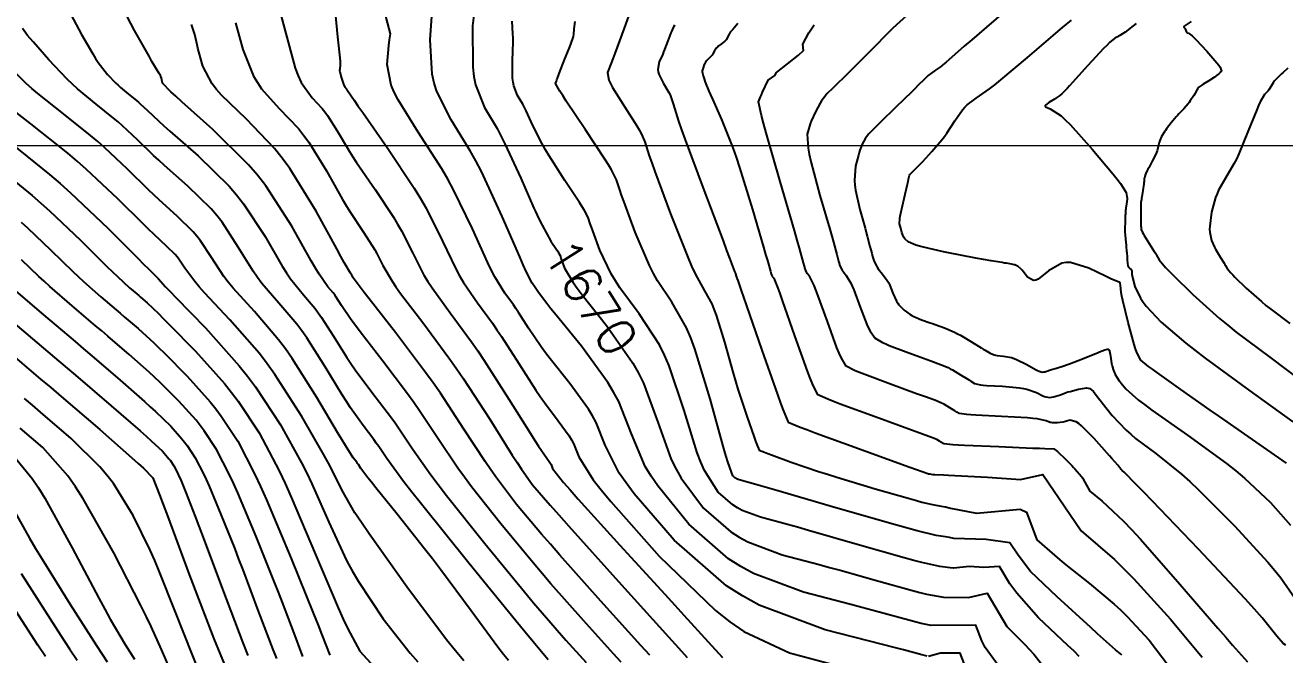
# Model space of a CAD drawing. Header units: metres. Extents: x 837117 to 838477, y 1189012 to 1191015.
# Drawn here: x 837686.6 to 837816.8, y 1190561.2 to 1190626.3 of the extents above; entities that cross this region are included whole.
import ezdxf

# ---------------------------------------------------------------- set-up
doc = ezdxf.new("R2010")
doc.units = ezdxf.units.M
doc.header["$LTSCALE"] = 0.3
doc.layers.add('COORD', color=7, linetype='Continuous', lineweight=20)
doc.layers.add('COTAS 10', color=1, linetype='Continuous')
doc.layers.add('COTAS INT', color=252, linetype='Continuous')
doc.styles.get("Standard").update_dxf_attribs({"font": 'simplex.shx'})

msp = doc.modelspace()

# ---------------------------------------------------------------- linework, layer by layer
at = {"layer": 'COORD'}
msp.add_line((837476.514, 1190613.872), (838476.514, 1190613.872), dxfattribs=at)
at = {"layer": 'COTAS 10'}
for points, elevation in [([(837733.242, 1190629.602), (837732.811, 1190626.265), (837732.848, 1190621.981), (837732.959, 1190621.015), (837733.115, 1190620.145), (837734.042, 1190617.796), (837735.356, 1190615.625), (837735.756, 1190614.866), (837736.17, 1190614.04), (837737.796, 1190610.485), (837739.173, 1190607.403), (837739.326, 1190607.057), (837739.681, 1190606.31), (837740.005, 1190605.651), (837740.926, 1190604), (837741.512, 1190603.114), (837741.625, 1190602.938), (837741.717, 1190602.791), (837741.87, 1190602.507), (837741.95, 1190602.251), (837741.996, 1190602.122), (837742.052, 1190601.967), (837742.34, 1190601.196), (837743.219, 1190599.718), (837743.649, 1190599.118), (837744.159, 1190598.434), (837746.671, 1190595.275), (837749.332, 1190591.491), (837749.392, 1190591.385), (837749.936, 1190590.413), (837750.481, 1190589.322), (837751.97, 1190585.275), (837753.371, 1190581.4), (837753.861, 1190580.418), (837754.395, 1190579.475), (837756.695, 1190576.396), (837759.517, 1190573.938), (837760.382, 1190573.386), (837761.282, 1190572.89), (837764.833, 1190571.563), (837768.67, 1190570.558), (837769.75, 1190570.265), (837770.838, 1190569.966), (837774.833, 1190568.831), (837778.322, 1190567.861), (837779.091, 1190567.665), (837779.775, 1190567.501), (837781.532, 1190567.172), (837784.111, 1190567.16), (837786.031, 1190567.587), (837788.078, 1190564.141), (837789.951, 1190562.292), (837790.42, 1190561.786), (837790.866, 1190561.283), (837792.296, 1190559.485)], 1670), ([(837708.31, 1190626.562), (837709.071, 1190623.814), (837710.176, 1190621.061), (837710.563, 1190620.382), (837710.986, 1190619.739), (837712.808, 1190617.714), (837714.809, 1190615.635), (837715.345, 1190614.957), (837715.873, 1190614.235), (837717.714, 1190611.257), (837719.378, 1190608.311), (837719.794, 1190607.609), (837720.191, 1190606.956), (837721.463, 1190605.006), (837722.481, 1190603.472), (837722.718, 1190603.08), (837722.935, 1190602.703), (837723.557, 1190601.463), (837724.488, 1190599.862), (837724.899, 1190599.258), (837725.378, 1190598.584), (837727.663, 1190595.569), (837730.381, 1190591.925), (837731.132, 1190590.854), (837731.883, 1190589.756), (837734.59, 1190585.569), (837736.914, 1190581.877), (837737.423, 1190581.091), (837737.874, 1190580.409), (837739.021, 1190578.797), (837740.852, 1190576.69), (837741.736, 1190575.695), (837742.783, 1190574.522), (837747.923, 1190568.797), (837753.069, 1190563.093), (837754.119, 1190561.933), (837755.006, 1190560.954)], 1660), ([(837760.254, 1190626.491), (837759.749, 1190625.874), (837759.474, 1190625.579), (837759.412, 1190625.497), (837759.358, 1190625.414), (837759.217, 1190625.109), (837759.059, 1190624.813), (837758.994, 1190624.735), (837758.92, 1190624.658), (837758.575, 1190624.398), (837758.218, 1190624.134), (837758.135, 1190624.055), (837758.06, 1190623.973), (837757.848, 1190623.657), (837757.685, 1190623.362), (837757.641, 1190623.293), (837757.596, 1190623.229), (837757.439, 1190623.046), (837757.285, 1190622.9), (837757.201, 1190622.818), (837757.051, 1190622.669), (837756.914, 1190622.496), (837756.88, 1190622.44), (837756.849, 1190622.38), (837756.749, 1190622.134), (837756.671, 1190621.903), (837756.654, 1190621.853), (837756.638, 1190621.81), (837756.594, 1190621.704), (837756.573, 1190621.61), (837756.572, 1190621.573), (837756.573, 1190621.533), (837756.593, 1190621.351), (837756.658, 1190621.079), (837756.688, 1190620.982), (837756.722, 1190620.875), (837756.889, 1190620.41), (837757.268, 1190619.5), (837757.437, 1190619.112), (837757.633, 1190618.666), (837758.572, 1190616.567), (837759.744, 1190613.632), (837760.088, 1190612.659), (837760.44, 1190611.617), (837761.779, 1190607.277), (837762.91, 1190603.382), (837763.13, 1190602.622), (837763.309, 1190601.999), (837763.621, 1190600.898), (837763.668, 1190600.713), (837763.68, 1190600.667), (837763.693, 1190600.625), (837763.736, 1190600.493), (837763.797, 1190600.37), (837763.82, 1190600.334), (837763.845, 1190600.296), (837763.962, 1190600.15), (837764.374, 1190599.145), (837764.587, 1190598.565), (837764.842, 1190597.855), (837766.119, 1190594.203), (837767.424, 1190590.537), (837767.697, 1190589.819), (837767.932, 1190589.229), (837768.459, 1190588.17), (837769.545, 1190587.679), (837770.133, 1190587.449), (837770.844, 1190587.176), (837774.448, 1190585.849), (837779.337, 1190584.081), (837780.401, 1190583.696), (837780.657, 1190583.588), (837780.731, 1190583.551), (837780.806, 1190583.512), (837781.085, 1190583.348), (837781.332, 1190583.192), (837781.387, 1190583.158), (837781.435, 1190583.128), (837781.56, 1190583.053), (837782.483, 1190582.977), (837783.034, 1190582.947), (837783.713, 1190582.912), (837787.236, 1190582.753), (837790.765, 1190582.602), (837791.447, 1190582.573), (837792.003, 1190582.549), (837792.947, 1190582.508), (837793.188, 1190582.35), (837793.301, 1190582.253), (837793.434, 1190582.132), (837794.078, 1190581.501), (837794.782, 1190580.781), (837794.953, 1190580.604), (837795.113, 1190580.436), (837795.604, 1190579.911), (837795.923, 1190579.491), (837795.976, 1190579.389), (837796.668, 1190578.156), (837797.943, 1190577.108), (837800.155, 1190575.036), (837800.98, 1190574.17), (837801.898, 1190573.178), (837805.978, 1190568.537), (837809.9, 1190563.975), (837810.717, 1190563.033), (837811.418, 1190562.229), (837812.98, 1190560.484)], 1680), ([(837801.464, 1190626.505), (837801.155, 1190626.243), (837800.309, 1190625.597), (837799.759, 1190625.253), (837799.636, 1190625.182), (837799.527, 1190625.121), (837799.239, 1190624.988), (837798.687, 1190624.511), (837798.411, 1190624.233), (837798.082, 1190623.893), (837796.45, 1190622.137), (837794.852, 1190620.391), (837794.545, 1190620.056), (837794.297, 1190619.786), (837793.889, 1190619.348), (837793.822, 1190619.294), (837793.788, 1190619.266), (837793.749, 1190619.232), (837793.553, 1190619.064), (837793.234, 1190618.828), (837793.117, 1190618.751), (837792.987, 1190618.67), (837792.415, 1190618.338), (837792.038, 1190618.017), (837792.031, 1190617.942), (837792.067, 1190617.874), (837792.55, 1190617.679), (837793.679, 1190616.945), (837794.123, 1190616.537), (837794.623, 1190616.039), (837796.902, 1190613.502), (837799.055, 1190610.918), (837799.475, 1190610.391), (837799.819, 1190609.946), (837800.425, 1190609.02), (837800.496, 1190608.6), (837800.502, 1190608.474), (837800.502, 1190608.343), (837800.452, 1190607.834), (837800.38, 1190607.394), (837800.367, 1190607.307), (837800.356, 1190607.234), (837800.339, 1190607.097), (837800.334, 1190606.903), (837800.33, 1190606.796), (837800.325, 1190606.665), (837800.298, 1190605.996), (837800.278, 1190605.281), (837800.278, 1190605.121), (837800.279, 1190604.976), (837800.301, 1190604.59), (837800.341, 1190604.246), (837800.354, 1190604.128), (837800.367, 1190603.999), (837800.419, 1190603.454), (837800.467, 1190602.925), (837800.477, 1190602.807), (837800.485, 1190602.702), (837800.506, 1190602.427), (837800.518, 1190602.201), (837800.522, 1190602.128), (837800.526, 1190602.049), (837800.54, 1190601.725), (837800.587, 1190601.423), (837800.612, 1190601.357), (837800.641, 1190601.3), (837800.79, 1190601.161), (837800.929, 1190601.065), (837800.954, 1190601.036), (837800.972, 1190601.005), (837800.985, 1190600.884), (837801.016, 1190600.565), (837801.046, 1190600.41), (837801.085, 1190600.225), (837801.303, 1190599.316), (837801.892, 1190598.081), (837802.165, 1190597.691), (837802.487, 1190597.28), (837804.044, 1190595.621), (837806.588, 1190593.442), (837807.531, 1190592.702), (837808.577, 1190591.904), (837813.216, 1190588.529), (837817.667, 1190585.305)], 1690), ([(837736.533, 1190560.62), (837736.025, 1190561.261), (837735.439, 1190562.021), (837732.674, 1190565.752), (837729.512, 1190570.026), (837728.676, 1190571.128), (837727.856, 1190572.195), (837725.038, 1190575.752), (837722.814, 1190578.502), (837722.369, 1190579.06), (837721.999, 1190579.529), (837721.278, 1190580.488), (837721.013, 1190580.89), (837720.929, 1190581.009), (837720.841, 1190581.131), (837720.488, 1190581.598), (837719.678, 1190582.85), (837719.302, 1190583.467), (837718.86, 1190584.201), (837716.719, 1190587.829), (837714.165, 1190591.865), (837713.463, 1190592.856), (837712.764, 1190593.793), (837710.257, 1190596.719), (837708.061, 1190599.136), (837707.558, 1190599.751), (837707.1, 1190600.343), (837705.823, 1190602.286), (837704.684, 1190604.031), (837704.313, 1190604.498), (837703.917, 1190604.958), (837702.286, 1190606.564), (837700.407, 1190608.258), (837699.856, 1190608.774), (837699.291, 1190609.31), (837697.138, 1190611.416), (837694.757, 1190613.656), (837694.049, 1190614.276), (837693.319, 1190614.897), (837690.506, 1190617.138), (837687.864, 1190619.24), (837687.241, 1190619.773), (837686.666, 1190620.285), (837684.985, 1190621.956)], 1650), ([(837715.28, 1190561.058), (837714.362, 1190563.458), (837713.15, 1190566.64), (837712.739, 1190567.688), (837712.297, 1190568.808), (837710.429, 1190573.458), (837708.538, 1190577.955), (837708.08, 1190578.978), (837707.651, 1190579.905), (837706.341, 1190582.453), (837705.061, 1190584.386), (837704.652, 1190584.925), (837704.218, 1190585.466), (837702.453, 1190587.436), (837700.495, 1190589.385), (837699.939, 1190589.913), (837699.378, 1190590.436), (837697.303, 1190592.286), (837695.115, 1190594.161), (837694.482, 1190594.7), (837693.838, 1190595.249), (837691.413, 1190597.303), (837689.087, 1190599.317), (837688.504, 1190599.839), (837687.948, 1190600.347), (837686.164, 1190602.054)], 1640), ([(837701.543, 1190559.699), (837700.652, 1190561.764), (837699.585, 1190564.137), (837699.093, 1190565.145), (837698.516, 1190566.306), (837695.72, 1190571.764), (837692.553, 1190577.357), (837691.741, 1190578.602), (837690.958, 1190579.716), (837688.366, 1190582.646), (837686.024, 1190584.654)], 1630)]:
    msp.add_lwpolyline(points, dxfattribs=dict(at, elevation=elevation))
at = {"layer": 'COTAS INT'}
for points, elevation in [([(837748.187, 1190560.454), (837747.403, 1190561.309), (837744.281, 1190564.752), (837740.93, 1190568.55), (837740.002, 1190569.628), (837739.075, 1190570.718), (837735.728, 1190574.752), (837732.702, 1190578.6), (837731.977, 1190579.572), (837731.3, 1190580.505), (837729.265, 1190583.537), (837727.342, 1190586.455), (837726.737, 1190587.316), (837726.1, 1190588.2), (837723.537, 1190591.583), (837721.199, 1190594.612), (837720.704, 1190595.273), (837720.275, 1190595.857), (837719.279, 1190597.325), (837718.718, 1190598.212), (837718.563, 1190598.43), (837718.41, 1190598.636), (837717.859, 1190599.279), (837716.953, 1190600.583), (837716.575, 1190601.205), (837716.143, 1190601.941), (837714.123, 1190605.543), (837711.426, 1190609.717), (837710.567, 1190610.814), (837709.659, 1190611.886), (837705.974, 1190615.543), (837702.74, 1190618.4), (837702.117, 1190618.966), (837701.611, 1190619.436), (837700.768, 1190620.323), (837700.704, 1190620.556), (837700.689, 1190620.613), (837700.676, 1190620.667), (837700.641, 1190620.837), (837700.588, 1190621), (837700.564, 1190621.05), (837700.536, 1190621.102), (837700.398, 1190621.308), (837699.91, 1190622.128), (837699.66, 1190622.567), (837699.362, 1190623.099), (837697.87, 1190625.784), (837696.366, 1190628.581)], 1656), ([(837787.881, 1190559.19), (837785.818, 1190561.989), (837785.497, 1190562.68), (837784.857, 1190564.28), (837780.257, 1190564.235), (837779.742, 1190564.342), (837779.203, 1190564.463), (837777.056, 1190565.033), (837774.119, 1190565.847), (837773.083, 1190566.123), (837771.951, 1190566.422), (837767.056, 1190567.683), (837761.872, 1190569.62), (837760.558, 1190570.345), (837759.296, 1190571.15), (837755.175, 1190574.739), (837751.968, 1190578.678), (837751.282, 1190579.704), (837750.683, 1190580.703), (837749.253, 1190584.078), (837747.936, 1190587.408), (837747.41, 1190588.378), (837746.814, 1190589.369), (837744.078, 1190593.122), (837741.453, 1190596.34), (837740.928, 1190596.994), (837740.49, 1190597.545), (837739.634, 1190598.678), (837739.36, 1190599.106), (837739.288, 1190599.212), (837739.218, 1190599.313), (837738.981, 1190599.634), (837738.369, 1190600.866), (837738.062, 1190601.541), (837737.695, 1190602.361), (837735.877, 1190606.529), (837733.728, 1190611.174), (837733.153, 1190612.294), (837732.587, 1190613.342), (837730.618, 1190616.529), (837729.118, 1190619.452), (837728.848, 1190620.333), (837728.642, 1190621.246), (837728.422, 1190624.804), (837728.66, 1190628.213)], 1668), ([(837749.431, 1190628.608), (837748.493, 1190626.024), (837747.524, 1190623.373), (837747.322, 1190622.832), (837747.149, 1190622.374), (837746.765, 1190621.417), (837746.915, 1190620.627), (837747.079, 1190620.275), (837747.297, 1190619.865), (837748.524, 1190617.901), (837749.805, 1190615.917), (837750.056, 1190615.495), (837750.262, 1190615.128), (837750.634, 1190614.259), (837751.092, 1190612.805), (837751.353, 1190612.069), (837751.672, 1190611.188), (837753.307, 1190606.804), (837755.069, 1190602.345), (837755.467, 1190601.418), (837755.828, 1190600.624), (837756.807, 1190598.868), (837757.566, 1190597.51), (837757.787, 1190596.968), (837758.013, 1190596.353), (837758.868, 1190593.529), (837759.763, 1190590.354), (837760.013, 1190589.517), (837760.265, 1190588.699), (837761.184, 1190585.895), (837761.945, 1190583.724), (837762.097, 1190583.304), (837762.224, 1190582.963), (837762.47, 1190582.386), (837763.024, 1190582.157), (837763.344, 1190582.036), (837763.737, 1190581.89), (837765.758, 1190581.152), (837768.612, 1190580.18), (837769.529, 1190579.886), (837770.501, 1190579.582), (837774.472, 1190578.392), (837778.013, 1190577.374), (837778.715, 1190577.177), (837779.296, 1190577.017), (837780.389, 1190576.745), (837781.273, 1190576.591), (837781.723, 1190576.505), (837782.262, 1190576.399), (837784.947, 1190575.863), (837789.45, 1190576.269), (837790.1, 1190575.958), (837791.177, 1190573.114), (837792.993, 1190571.513), (837793.568, 1190571.032), (837794.173, 1190570.533), (837796.619, 1190568.596), (837799.175, 1190566.452), (837799.851, 1190565.823), (837800.512, 1190565.18), (837802.784, 1190562.731), (837804.767, 1190560.168)], 1676), ([(837779.509, 1190628.96), (837776.276, 1190625.998), (837773.742, 1190623.441), (837773.176, 1190622.872), (837772.669, 1190622.363), (837771.324, 1190621.025), (837770.459, 1190620.177), (837770.254, 1190619.977), (837770.064, 1190619.791), (837769.503, 1190619.242), (837769.033, 1190618.679), (837768.901, 1190618.484), (837768.768, 1190618.271), (837768.279, 1190617.361), (837767.846, 1190616.387), (837767.748, 1190616.134), (837767.659, 1190615.888), (837767.418, 1190615.062), (837767.513, 1190613.614), (837767.636, 1190612.976), (837767.801, 1190612.236), (837768.747, 1190608.708), (837769.756, 1190605.218), (837769.961, 1190604.501), (837770.133, 1190603.893), (837770.485, 1190602.6), (837770.621, 1190602.064), (837770.658, 1190601.933), (837770.694, 1190601.809), (837770.819, 1190601.427), (837770.994, 1190601.072), (837771.061, 1190600.966), (837771.135, 1190600.857), (837771.472, 1190600.435), (837771.928, 1190599.661), (837772.078, 1190599.33), (837772.239, 1190598.949), (837772.906, 1190597.151), (837773.589, 1190595.367), (837773.76, 1190594.994), (837773.924, 1190594.673), (837774.447, 1190593.953), (837775.226, 1190593.506), (837775.55, 1190593.357), (837775.921, 1190593.197), (837777.652, 1190592.531), (837779.439, 1190591.884), (837779.845, 1190591.737), (837780.212, 1190591.604), (837781.22, 1190591.239), (837781.999, 1190590.91), (837782.222, 1190590.799), (837782.449, 1190590.68), (837783.299, 1190590.181), (837784.051, 1190589.706), (837784.217, 1190589.602), (837784.364, 1190589.511), (837784.744, 1190589.283), (837785.346, 1190589.146), (837785.633, 1190589.113), (837785.973, 1190589.082), (837787.636, 1190588.984), (837789.392, 1190588.831), (837789.791, 1190588.766), (837790.152, 1190588.69), (837791.139, 1190588.33), (837791.802, 1190587.992), (837791.959, 1190587.93), (837792.104, 1190587.881), (837792.531, 1190587.819), (837792.911, 1190587.881), (837793.026, 1190587.911), (837793.146, 1190587.946), (837793.616, 1190588.116), (837794.205, 1190588.331), (837794.4, 1190588.394), (837794.608, 1190588.458), (837795.476, 1190588.702), (837796.3, 1190588.819), (837796.482, 1190588.803), (837796.643, 1190588.766), (837797.054, 1190588.459), (837797.518, 1190587.807), (837797.713, 1190587.553), (837797.936, 1190587.267), (837798.98, 1190585.966), (837800.42, 1190584.443), (837800.892, 1190584.017), (837801.396, 1190583.588), (837803.483, 1190582.02), (837806.128, 1190579.913), (837806.984, 1190579.144), (837807.893, 1190578.295), (837811.622, 1190574.556), (837815.065, 1190570.809), (837815.794, 1190569.953), (837816.425, 1190569.177), (837817.895, 1190567.031)], 1684), ([(837788.479, 1190628.294), (837784.467, 1190624.818), (837783.676, 1190624.131), (837783.022, 1190623.563), (837781.813, 1190622.503), (837781.458, 1190622.205), (837781.342, 1190622.116), (837781.219, 1190622.024), (837780.711, 1190621.672), (837780.193, 1190621.303), (837780.063, 1190621.202), (837779.94, 1190621.1), (837779.543, 1190620.737), (837778.874, 1190620.072), (837778.579, 1190619.78), (837778.237, 1190619.443), (837776.603, 1190617.837), (837774.991, 1190616.255), (837774.662, 1190615.932), (837774.384, 1190615.66), (837773.805, 1190615.092), (837773.554, 1190614.791), (837773.483, 1190614.687), (837773.412, 1190614.574), (837773.151, 1190614.088), (837772.88, 1190613.394), (837772.802, 1190613.149), (837772.724, 1190612.881), (837772.43, 1190611.725), (837772.314, 1190610.245), (837772.347, 1190609.774), (837772.408, 1190609.275), (837772.863, 1190607.252), (837773.413, 1190605.331), (837773.534, 1190604.898), (837773.642, 1190604.507), (837773.916, 1190603.451), (837774.098, 1190602.739), (837774.146, 1190602.565), (837774.194, 1190602.402), (837774.361, 1190601.894), (837774.593, 1190601.423), (837774.681, 1190601.283), (837774.78, 1190601.138), (837775.227, 1190600.577), (837775.705, 1190599.919), (837775.824, 1190599.713), (837775.938, 1190599.496), (837776.299, 1190598.625), (837776.672, 1190597.781), (837776.792, 1190597.581), (837776.919, 1190597.395), (837777.442, 1190596.845), (837778.066, 1190596.419), (837778.259, 1190596.311), (837778.46, 1190596.208), (837779.254, 1190595.871), (837780.135, 1190595.553), (837780.39, 1190595.46), (837780.65, 1190595.366), (837781.629, 1190595.011), (837782.669, 1190594.571), (837782.968, 1190594.423), (837783.271, 1190594.264), (837784.406, 1190593.597), (837785.41, 1190592.963), (837785.632, 1190592.825), (837785.829, 1190592.703), (837786.336, 1190592.398), (837786.763, 1190592.232), (837786.91, 1190592.197), (837787.069, 1190592.168), (837787.744, 1190592.103), (837788.57, 1190591.951), (837788.823, 1190591.867), (837789.087, 1190591.764), (837790.131, 1190591.241), (837791.055, 1190590.726), (837791.245, 1190590.629), (837791.405, 1190590.551), (837791.743, 1190590.435), (837791.905, 1190590.461), (837791.954, 1190590.474), (837792.005, 1190590.488), (837792.205, 1190590.561), (837792.488, 1190590.661), (837792.592, 1190590.694), (837792.707, 1190590.728), (837793.214, 1190590.868), (837793.976, 1190591.11), (837794.253, 1190591.208), (837794.557, 1190591.32), (837795.893, 1190591.839), (837797.171, 1190592.35), (837797.439, 1190592.457), (837797.67, 1190592.549), (837798.196, 1190592.758), (837798.438, 1190592.819), (837798.489, 1190592.818), (837798.535, 1190592.808), (837798.643, 1190592.709), (837798.71, 1190592.484), (837798.729, 1190592.396), (837798.748, 1190592.296), (837798.818, 1190591.843), (837798.9, 1190591.35), (837798.926, 1190591.225), (837798.954, 1190591.107), (837799.069, 1190590.722), (837799.205, 1190590.386), (837799.246, 1190590.298), (837799.288, 1190590.212), (837799.453, 1190589.919), (837799.701, 1190589.564), (837799.795, 1190589.438), (837799.9, 1190589.301), (837800.375, 1190588.707), (837801.688, 1190587.566), (837802.323, 1190587.084), (837803.075, 1190586.529), (837806.77, 1190583.926), (837810.8, 1190580.99), (837811.764, 1190580.227), (837812.662, 1190579.484), (837815.354, 1190576.981), (837817.412, 1190574.612)], 1686), ([(837691.281, 1190627.431), (837692.362, 1190625.342), (837693.531, 1190623.342), (837693.829, 1190622.878), (837694.115, 1190622.451), (837695.055, 1190621.234), (837695.918, 1190620.33), (837696.157, 1190620.101), (837696.395, 1190619.882), (837697.251, 1190619.171), (837698.066, 1190618.522), (837698.277, 1190618.343), (837698.482, 1190618.163), (837699.171, 1190617.515), (837700.377, 1190616.398), (837700.907, 1190615.922), (837701.523, 1190615.375), (837704.457, 1190612.801), (837707.639, 1190609.669), (837708.41, 1190608.772), (837709.135, 1190607.86), (837711.356, 1190604.457), (837713.128, 1190601.409), (837713.569, 1190600.721), (837713.989, 1190600.101), (837715.325, 1190598.426), (837716.528, 1190597.022), (837716.863, 1190596.572), (837717.2, 1190596.097), (837718.426, 1190594.16), (837719.804, 1190591.972), (837720.237, 1190591.338), (837720.692, 1190590.691), (837722.52, 1190588.254), (837724.347, 1190585.844), (837724.801, 1190585.214), (837725.232, 1190584.6), (837726.603, 1190582.52), (837728.494, 1190579.818), (837729.254, 1190578.813), (837730.116, 1190577.695), (837734.082, 1190572.73), (837738.186, 1190567.733), (837739.135, 1190566.595), (837740.003, 1190565.564), (837742.459, 1190562.73), (837744.571, 1190560.417)], 1654), ([(837712.888, 1190627.758), (837714.458, 1190621.874), (837714.786, 1190621.09), (837715.109, 1190620.408), (837716.224, 1190618.8), (837717.275, 1190617.709), (837717.556, 1190617.353), (837717.834, 1190616.974), (837718.8, 1190615.411), (837719.974, 1190613.436), (837720.382, 1190612.798), (837720.826, 1190612.12), (837722.73, 1190609.34), (837724.629, 1190606.477), (837725.071, 1190605.747), (837725.477, 1190605.044), (837726.637, 1190602.73), (837727.79, 1190600.487), (837728.19, 1190599.829), (837728.626, 1190599.155), (837730.493, 1190596.585), (837732.703, 1190593.59), (837733.355, 1190592.647), (837734.024, 1190591.655), (837736.585, 1190587.661), (837738.81, 1190584.1), (837739.268, 1190583.381), (837739.656, 1190582.778), (837740.485, 1190581.561), (837740.811, 1190581.114), (837740.881, 1190580.996), (837740.944, 1190580.881), (837741.101, 1190580.485), (837742.228, 1190579.04), (837742.902, 1190578.263), (837743.734, 1190577.324), (837748.047, 1190572.569), (837752.694, 1190567.495), (837753.737, 1190566.353), (837754.674, 1190565.326), (837757.176, 1190562.569), (837758.653, 1190560.931)], 1662), ([(837718.6, 1190627.638), (837718.865, 1190625.121), (837719.087, 1190622.954), (837719.119, 1190622.549), (837719.139, 1190622.229), (837719.105, 1190621.774), (837719.054, 1190621.705), (837719.063, 1190621.628), (837719.081, 1190621.526), (837719.233, 1190620.948), (837719.428, 1190620.333), (837719.474, 1190620.209), (837719.516, 1190620.103), (837719.641, 1190619.886), (837719.741, 1190619.782), (837719.768, 1190619.748), (837719.794, 1190619.712), (837719.886, 1190619.564), (837720.571, 1190618.562), (837720.971, 1190617.987), (837721.462, 1190617.284), (837723.996, 1190613.674), (837726.778, 1190609.483), (837727.424, 1190608.414), (837728.018, 1190607.384), (837729.717, 1190603.996), (837731.092, 1190601.112), (837731.481, 1190600.399), (837731.873, 1190599.725), (837733.322, 1190597.602), (837734.875, 1190595.498), (837735.333, 1190594.835), (837735.803, 1190594.138), (837737.602, 1190591.333), (837739.37, 1190588.582), (837739.821, 1190587.919), (837740.255, 1190587.298), (837741.683, 1190585.414), (837742.812, 1190583.866), (837743.058, 1190583.457), (837743.275, 1190583.057), (837743.818, 1190581.683), (837745.309, 1190579.308), (837746.124, 1190578.277), (837747.112, 1190577.084), (837752.135, 1190571.425), (837757.948, 1190565.806), (837759.434, 1190564.638), (837760.868, 1190563.637), (837765.603, 1190561.425), (837769.749, 1190560.308)], 1664), ([(837779.825, 1190561.093), (837779.278, 1190561.234), (837777.4, 1190561.729), (837776.417, 1190561.982), (837775.232, 1190562.286), (837769.278, 1190563.804), (837762.462, 1190566.351), (837760.733, 1190567.304), (837759.074, 1190568.363), (837753.655, 1190573.082), (837749.54, 1190577.881), (837748.703, 1190578.991), (837747.996, 1190580.005), (837746.535, 1190582.88), (837745.606, 1190585.232), (837745.234, 1190585.917), (837744.813, 1190586.617), (837742.88, 1190589.268), (837740.854, 1190591.819), (837740.375, 1190592.456), (837739.93, 1190593.063), (837738.618, 1190595.006), (837737.581, 1190596.622), (837737.31, 1190597.024), (837737.046, 1190597.405), (837736.152, 1190598.618), (837735.121, 1190600.295), (837734.771, 1190600.97), (837734.393, 1190601.736), (837732.797, 1190605.263), (837730.856, 1190609.304), (837730.26, 1190610.394), (837729.641, 1190611.472), (837727.194, 1190615.263), (837725.113, 1190618.594), (837724.724, 1190619.383), (837724.416, 1190620.113), (837723.978, 1190622.269), (837724.162, 1190624.206), (837724.246, 1190624.8), (837724.344, 1190625.417), (837723.706, 1190627.776)], 1666), ([(837816.993, 1190581.02), (837814.163, 1190583.001), (837810.846, 1190585.297), (837809.961, 1190585.914), (837809.089, 1190586.523), (837806.061, 1190588.653), (837803.64, 1190590.382), (837803.151, 1190590.737), (837802.741, 1190591.04), (837801.916, 1190591.687), (837801.529, 1190592.466), (837801.396, 1190592.852), (837801.25, 1190593.311), (837800.631, 1190595.582), (837800.083, 1190597.844), (837799.983, 1190598.298), (837799.906, 1190598.677), (837799.815, 1190599.422), (837799.805, 1190599.639), (837799.78, 1190599.686), (837799.744, 1190599.726), (837799.532, 1190599.823), (837798.907, 1190600.069), (837798.611, 1190600.203), (837798.262, 1190600.366), (837796.557, 1190601.196), (837794.668, 1190601.773), (837794.203, 1190601.777), (837793.762, 1190601.713), (837792.38, 1190600.918), (837791.305, 1190600.064), (837791.059, 1190599.962), (837790.835, 1190599.919), (837790.211, 1190600.249), (837789.772, 1190600.854), (837789.665, 1190600.983), (837789.564, 1190601.095), (837789.251, 1190601.364), (837788.977, 1190601.501), (837788.9, 1190601.531), (837788.823, 1190601.557), (837788.543, 1190601.621), (837788.05, 1190601.697), (837787.839, 1190601.73), (837787.597, 1190601.768), (837786.451, 1190601.949), (837784.873, 1190602.224), (837784.357, 1190602.321), (837783.807, 1190602.428), (837781.538, 1190602.89), (837779.458, 1190603.364), (837779.027, 1190603.479), (837778.66, 1190603.585), (837777.858, 1190603.909), (837777.52, 1190604.229), (837777.445, 1190604.333), (837777.378, 1190604.444), (837777.206, 1190604.9), (837777.098, 1190605.343), (837777.072, 1190605.444), (837777.049, 1190605.537), (837776.978, 1190605.796), (837777.014, 1190606.315), (837777.057, 1190606.571), (837777.115, 1190606.877), (837777.443, 1190608.389), (837777.788, 1190609.875), (837777.857, 1190610.164), (837777.914, 1190610.401), (837778.024, 1190610.815), (837778.057, 1190610.876), (837778.066, 1190610.891), (837778.075, 1190610.904), (837778.106, 1190610.942), (837778.232, 1190611.065), (837778.282, 1190611.114), (837778.53, 1190611.357), (837778.988, 1190611.826), (837779.171, 1190612.017), (837779.378, 1190612.235), (837780.328, 1190613.244), (837781.366, 1190614.45), (837781.628, 1190614.792), (837781.88, 1190615.137), (837782.698, 1190616.414), (837783.488, 1190617.564), (837783.723, 1190617.83), (837783.964, 1190618.073), (837784.889, 1190618.76), (837786.295, 1190619.735), (837786.839, 1190620.159), (837787.45, 1190620.651), (837790.215, 1190622.986), (837792.858, 1190625.261), (837793.393, 1190625.715), (837793.841, 1190626.092), (837794.747, 1190626.82)], 1688), ([(837740.638, 1190560.708), (837739.076, 1190562.578), (837738.268, 1190563.562), (837737.298, 1190564.747), (837732.436, 1190570.708), (837727.529, 1190576.791), (837726.53, 1190578.053), (837725.687, 1190579.132), (837723.94, 1190581.504), (837723.123, 1190582.745), (837722.865, 1190583.112), (837722.594, 1190583.487), (837721.504, 1190584.926), (837720.185, 1190586.77), (837719.769, 1190587.402), (837719.332, 1190588.086), (837717.573, 1190590.994), (837715.683, 1190593.981), (837715.163, 1190594.714), (837714.646, 1190595.407), (837712.791, 1190597.573), (837711.025, 1190599.618), (837710.564, 1190600.236), (837710.114, 1190600.876), (837708.59, 1190603.371), (837706.91, 1190605.945), (837706.362, 1190606.635), (837705.778, 1190607.314), (837703.371, 1190609.682), (837700.965, 1190611.816), (837700.381, 1190612.348), (837699.834, 1190612.854), (837698.155, 1190614.466), (837696.62, 1190615.91), (837696.163, 1190616.31), (837695.692, 1190616.71), (837693.879, 1190618.155), (837691.971, 1190619.738), (837691.441, 1190620.225), (837690.91, 1190620.734), (837688.987, 1190622.747), (837687.396, 1190624.551), (837687.074, 1190624.928), (837686.804, 1190625.251), (837686.26, 1190625.974)], 1652), ([(837751.153, 1190561.194), (837750.236, 1190562.201), (837746.102, 1190566.775), (837741.856, 1190571.536), (837740.869, 1190572.662), (837739.964, 1190573.704), (837737.374, 1190576.775), (837735.288, 1190579.504), (837734.7, 1190580.332), (837734.107, 1190581.191), (837731.927, 1190584.553), (837729.495, 1190588.256), (837728.743, 1190589.329), (837727.957, 1190590.424), (837724.834, 1190594.553), (837722.13, 1190598.014), (837721.609, 1190598.687), (837721.186, 1190599.237), (837720.477, 1190600.196), (837720.394, 1190600.363), (837720.365, 1190600.413), (837720.333, 1190600.466), (837720.196, 1190600.672), (837719.556, 1190601.791), (837719.206, 1190602.419), (837718.782, 1190603.186), (837716.629, 1190607.104), (837713.912, 1190611.496), (837713.134, 1190612.562), (837712.343, 1190613.562), (837709.391, 1190616.629), (837706.863, 1190619.069), (837706.34, 1190619.674), (837705.893, 1190620.249), (837704.92, 1190622.068), (837704.507, 1190623.559), (837704.414, 1190623.925), (837704.331, 1190624.272), (837704.107, 1190625.36), (837703.769, 1190626.405)], 1658), ([(837795.556, 1190561.051), (837795.022, 1190561.584), (837794.395, 1190562.195), (837791.359, 1190565.053), (837789.124, 1190567.587), (837788.377, 1190568.547), (837787.311, 1190570.36), (837785.711, 1190570.253), (837784.217, 1190570.36), (837782.565, 1190570.163), (837782.214, 1190570.221), (837781.151, 1190570.363), (837779.293, 1190570.767), (837778.441, 1190570.988), (837777.441, 1190571.258), (837772.611, 1190572.629), (837767.557, 1190574.084), (837766.417, 1190574.407), (837765.389, 1190574.694), (837762.611, 1190575.442), (837760.693, 1190576.159), (837760.206, 1190576.427), (837759.739, 1190576.725), (837758.214, 1190578.053), (837756.823, 1190580.272), (837756.44, 1190581.132), (837756.058, 1190582.098), (837754.687, 1190586.473), (837753.147, 1190591.091), (837752.657, 1190592.21), (837752.141, 1190593.259), (837750.05, 1190596.473), (837748.048, 1190599.164), (837747.588, 1190599.885), (837747.169, 1190600.594), (837745.995, 1190603.065), (837745.259, 1190605.041), (837745.115, 1190605.438), (837744.998, 1190605.769), (837744.791, 1190606.424), (837744.399, 1190607.151), (837744.164, 1190607.527), (837743.874, 1190607.98), (837742.373, 1190610.25), (837740.735, 1190612.807), (837740.359, 1190613.442), (837740.017, 1190614.044), (837739.063, 1190615.953), (837738.371, 1190617.465), (837738.195, 1190617.817), (837738.025, 1190618.139), (837737.466, 1190619.063), (837737.072, 1190620.062), (837737.006, 1190620.432), (837736.958, 1190620.843), (837736.943, 1190622.664), (837737.002, 1190624.555), (837737.002, 1190625.01), (837736.995, 1190625.434), (837736.909, 1190626.717)], 1672), ([(837799.97, 1190561.183), (837799.832, 1190561.311), (837799.313, 1190561.747), (837798.059, 1190562.841), (837797.459, 1190563.383), (837796.748, 1190564.03), (837793.269, 1190567.232), (837790.51, 1190569.826), (837789.23, 1190571.533), (837788.377, 1190572.813), (837785.924, 1190573.133), (837782.601, 1190573.249), (837782.144, 1190573.334), (837781.744, 1190573.406), (837780.77, 1190573.554), (837778.811, 1190574.032), (837777.79, 1190574.312), (837776.56, 1190574.655), (837770.389, 1190576.428), (837764.276, 1190578.203), (837763.083, 1190578.548), (837762.108, 1190578.83), (837760.389, 1190579.321), (837760.103, 1190579.428), (837760.031, 1190579.468), (837759.961, 1190579.512), (837759.734, 1190579.71), (837759.25, 1190581.069), (837759.019, 1190581.845), (837758.745, 1190582.795), (837757.405, 1190587.671), (837755.812, 1190592.859), (837755.379, 1190594.006), (837754.95, 1190595.027), (837753.429, 1190597.671), (837751.938, 1190599.894), (837751.528, 1190600.651), (837751.119, 1190601.469), (837749.651, 1190604.934), (837748.465, 1190608.115), (837748.234, 1190608.753), (837748.045, 1190609.287), (837747.713, 1190610.341), (837747.184, 1190611.357), (837746.871, 1190611.867), (837746.485, 1190612.476), (837744.492, 1190615.499), (837742.517, 1190618.466), (837742.144, 1190619.04), (837741.846, 1190619.506), (837741.396, 1190620.292), (837741.495, 1190620.546), (837741.544, 1190620.675), (837741.601, 1190620.831), (837741.884, 1190621.607), (837742.243, 1190622.559), (837742.349, 1190622.826), (837742.457, 1190623.093), (837742.868, 1190624.07), (837743.202, 1190624.953), (837743.26, 1190625.162), (837743.305, 1190625.356), (837743.343, 1190625.926), (837743.431, 1190626.711)], 1674), ([(837753.701, 1190626.364), (837753.485, 1190625.897), (837753.414, 1190625.726), (837753.338, 1190625.537), (837753.024, 1190624.702), (837752.678, 1190623.791), (837752.581, 1190623.553), (837752.485, 1190623.322), (837752.134, 1190622.542), (837751.985, 1190621.749), (837752.015, 1190621.51), (837752.076, 1190621.264), (837752.556, 1190620.303), (837753.124, 1190619.359), (837753.241, 1190619.123), (837753.341, 1190618.898), (837753.556, 1190618.176), (837754.11, 1190616.402), (837754.424, 1190615.513), (837754.807, 1190614.453), (837756.768, 1190609.187), (837758.721, 1190604.024), (837759.099, 1190603.027), (837759.406, 1190602.219), (837759.926, 1190600.864), (837759.987, 1190600.711), (837760.005, 1190600.66), (837760.023, 1190600.606), (837760.093, 1190600.379), (837760.152, 1190600.176), (837760.163, 1190600.137), (837760.173, 1190600.104), (837760.189, 1190600.047), (837760.191, 1190600.037), (837760.193, 1190600.033), (837760.195, 1190600.026), (837760.198, 1190600.019), (837760.2, 1190600.015), (837760.207, 1190600.008), (837760.597, 1190598.887), (837760.841, 1190598.183), (837761.143, 1190597.308), (837762.726, 1190592.729), (837764.342, 1190588.123), (837764.666, 1190587.232), (837764.936, 1190586.507), (837765.465, 1190585.278), (837766.688, 1190584.772), (837767.397, 1190584.504), (837768.266, 1190584.18), (837772.738, 1190582.548), (837777.192, 1190580.938), (837778.049, 1190580.629), (837778.743, 1190580.379), (837779.892, 1190579.968), (837779.961, 1190579.949), (837779.975, 1190579.945), (837780.008, 1190579.936), (837780.05, 1190579.928), (837780.074, 1190579.923), (837780.104, 1190579.917), (837780.257, 1190579.886), (837780.43, 1190579.86), (837780.471, 1190579.856), (837780.51, 1190579.855), (837780.627, 1190579.864), (837781.524, 1190579.834), (837782.054, 1190579.807), (837782.707, 1190579.774), (837786.082, 1190579.587), (837789.486, 1190579.343), (837791.791, 1190579.853), (837795.755, 1190574.03), (837799.196, 1190571.069), (837800.19, 1190570.11), (837801.201, 1190569.091), (837805.003, 1190564.908), (837808.26, 1190560.99)], 1678), ([(837816.919, 1190562.22), (837816.655, 1190562.392), (837815.986, 1190563.152), (837814.473, 1190565.058), (837813.678, 1190565.952), (837812.718, 1190567.005), (837807.89, 1190572.131), (837803.124, 1190577.105), (837802.203, 1190578.061), (837801.456, 1190578.836), (837800.197, 1190580.114), (837800.019, 1190580.277), (837799.952, 1190580.348), (837799.878, 1190580.43), (837799.548, 1190580.82), (837798.945, 1190581.524), (837798.698, 1190581.803), (837798.416, 1190582.12), (837797.112, 1190583.569), (837795.794, 1190584.891), (837795.504, 1190585.128), (837795.247, 1190585.308), (837794.591, 1190585.492), (837794.126, 1190585.336), (837793.989, 1190585.303), (837793.85, 1190585.274), (837793.319, 1190585.204), (837792.803, 1190585.211), (837792.673, 1190585.23), (837792.549, 1190585.257), (837792.147, 1190585.418), (837791.217, 1190585.615), (837790.759, 1190585.664), (837790.215, 1190585.712), (837787.527, 1190585.864), (837784.877, 1190585.995), (837784.356, 1190586.029), (837783.928, 1190586.061), (837783.152, 1190586.168), (837782.9, 1190586.319), (837782.802, 1190586.38), (837782.692, 1190586.449), (837782.192, 1190586.764), (837781.627, 1190587.096), (837781.477, 1190587.175), (837781.328, 1190587.249), (837780.81, 1190587.468), (837779.775, 1190587.843), (837778.742, 1190588.216), (837776.05, 1190589.19), (837773.383, 1190590.187), (837772.841, 1190590.403), (837772.386, 1190590.593), (837771.453, 1190591.061), (837770.928, 1190591.951), (837770.729, 1190592.406), (837770.507, 1190592.952), (837769.513, 1190595.677), (837768.54, 1190598.402), (837768.332, 1190598.948), (837768.151, 1190599.403), (837767.717, 1190600.292), (837767.49, 1190600.576), (837767.44, 1190600.65), (837767.395, 1190600.721), (837767.278, 1190600.96), (837767.193, 1190601.217), (837767.169, 1190601.3), (837767.144, 1190601.388), (837767.053, 1190601.749), (837766.624, 1190603.279), (837766.387, 1190604.104), (837766.099, 1190605.104), (837764.632, 1190610.164), (837763.195, 1190615.197), (837762.925, 1190616.179), (837762.712, 1190616.982), (837762.406, 1190618.398), (837762.595, 1190618.895), (837762.693, 1190619.119), (837762.812, 1190619.38), (837763.407, 1190620.634), (837764.076, 1190621.123), (837764.26, 1190621.424), (837766.538, 1190623.229), (837767.029, 1190623.706), (837766.974, 1190624.353), (837767.589, 1190625.537), (837768.153, 1190626.351)], 1682), ([(837807.15, 1190626.699), (837806.421, 1190626.205), (837806.383, 1190626.151), (837806.381, 1190626.137), (837806.383, 1190626.124), (837806.42, 1190626.081), (837806.483, 1190626.007), (837806.501, 1190625.975), (837806.519, 1190625.937), (837806.585, 1190625.758), (837806.666, 1190625.588), (837806.694, 1190625.557), (837806.725, 1190625.531), (837806.853, 1190625.495), (837807.231, 1190625.212), (837807.418, 1190625.031), (837807.641, 1190624.806), (837808.746, 1190623.621), (837809.796, 1190622.409), (837809.984, 1190622.167), (837810.128, 1190621.966), (837810.279, 1190621.574), (837810.15, 1190621.452), (837810.117, 1190621.419), (837810.086, 1190621.387), (837809.987, 1190621.279), (837809.775, 1190621.108), (837809.673, 1190621.038), (837809.552, 1190620.957), (837808.959, 1190620.58), (837808.367, 1190620.207), (837808.246, 1190620.129), (837808.145, 1190620.062), (837807.935, 1190619.911), (837807.801, 1190619.73), (837807.747, 1190619.645), (837807.686, 1190619.544), (837807.404, 1190619.054), (837807.045, 1190618.483), (837806.935, 1190618.332), (837806.82, 1190618.184), (837806.367, 1190617.673), (837805.873, 1190617.15), (837805.732, 1190616.993), (837805.589, 1190616.831), (837805.058, 1190616.205), (837804.579, 1190615.591), (837804.468, 1190615.437), (837804.367, 1190615.29), (837804.083, 1190614.818), (837803.895, 1190614.399), (837803.855, 1190614.285), (837803.82, 1190614.173), (837803.736, 1190613.778), (837803.61, 1190613.312), (837803.549, 1190613.154), (837803.476, 1190612.985), (837803.118, 1190612.271), (837802.749, 1190611.582), (837802.67, 1190611.427), (837802.6, 1190611.289), (837802.432, 1190610.92), (837802.347, 1190610.681), (837802.331, 1190610.625), (837802.317, 1190610.572), (837802.294, 1190610.415), (837802.268, 1190610.155), (837802.253, 1190610.038), (837802.234, 1190609.9), (837802.138, 1190609.24), (837802.037, 1190608.565), (837802.015, 1190608.419), (837801.995, 1190608.291), (837801.945, 1190607.974), (837801.922, 1190607.645), (837801.919, 1190607.509), (837801.918, 1190607.354), (837801.927, 1190606.63), (837801.942, 1190605.937), (837801.945, 1190605.801), (837801.947, 1190605.689), (837801.949, 1190605.488), (837801.952, 1190605.418), (837801.955, 1190605.389), (837801.958, 1190605.356), (837801.977, 1190605.201), (837802.116, 1190604.869), (837802.195, 1190604.724), (837802.293, 1190604.557), (837802.792, 1190603.76), (837803.325, 1190602.925), (837803.443, 1190602.732), (837803.549, 1190602.556), (837803.826, 1190602.062), (837804.479, 1190601.276), (837804.822, 1190600.916), (837805.235, 1190600.495), (837807.312, 1190598.462), (837810.076, 1190595.992), (837810.921, 1190595.295), (837811.802, 1190594.593), (837815.275, 1190592.01), (837818.666, 1190589.439)], 1692), ([(837817.146, 1190621.867), (837816.612, 1190621.39), (837816.486, 1190621.275), (837816.369, 1190621.168), (837816.025, 1190620.846), (837815.756, 1190620.551), (837815.687, 1190620.461), (837815.62, 1190620.367), (837815.396, 1190620), (837815.168, 1190619.63), (837815.097, 1190619.535), (837815.024, 1190619.444), (837814.734, 1190619.14), (837814.287, 1190618.393), (837814.114, 1190618.022), (837813.921, 1190617.58), (837813.047, 1190615.39), (837812.071, 1190613.026), (837811.814, 1190612.475), (837811.563, 1190611.968), (837810.701, 1190610.51), (837809.976, 1190609.259), (837809.811, 1190608.883), (837809.662, 1190608.493), (837809.25, 1190606.978), (837809.059, 1190605.555), (837809.049, 1190605.223), (837809.056, 1190604.919), (837809.236, 1190604.046), (837809.561, 1190603.354), (837809.661, 1190603.164), (837809.765, 1190602.975), (837810.175, 1190602.299), (837810.548, 1190601.716), (837810.629, 1190601.586), (837810.7, 1190601.47), (837810.873, 1190601.163), (837811.242, 1190600.72), (837811.435, 1190600.517), (837811.669, 1190600.28), (837812.841, 1190599.132), (837814.4, 1190597.738), (837814.877, 1190597.345), (837815.374, 1190596.949), (837817.334, 1190595.492)], 1694), ([(837731.904, 1190560.604), (837731.059, 1190561.618), (837730.124, 1190562.785), (837726.005, 1190568.267), (837722.115, 1190573.739), (837721.325, 1190574.9), (837720.66, 1190575.907), (837719.297, 1190578.267), (837718.328, 1190580.258), (837717.912, 1190581.033), (837717.431, 1190581.906), (837715.163, 1190585.866), (837712.387, 1190590.194), (837711.588, 1190591.299), (837710.774, 1190592.363), (837707.723, 1190595.866), (837705.097, 1190598.654), (837704.552, 1190599.266), (837704.086, 1190599.81), (837703.057, 1190601.2), (837702.459, 1190602.116), (837702.264, 1190602.361), (837702.056, 1190602.603), (837701.2, 1190603.446), (837699.849, 1190604.699), (837699.33, 1190605.199), (837698.748, 1190605.766), (837696.121, 1190608.367), (837692.895, 1190611.402), (837691.935, 1190612.243), (837690.946, 1190613.084), (837687.134, 1190616.121), (837683.836, 1190618.654)], 1648), ([(837685.104, 1190614.085), (837689.07, 1190610.893), (837690.156, 1190609.955), (837691.238, 1190608.992), (837695.104, 1190605.318), (837698.205, 1190602.222), (837698.805, 1190601.625), (837699.292, 1190601.14), (837700.114, 1190600.327), (837700.195, 1190600.247), (837700.215, 1190600.224), (837700.234, 1190600.201), (837700.29, 1190600.114), (837701.071, 1190599.278), (837701.546, 1190598.782), (837702.134, 1190598.171), (837705.189, 1190595.013), (837708.685, 1190591.103), (837709.549, 1190590.019), (837710.369, 1190588.935), (837712.957, 1190585.013), (837715.119, 1190581.079), (837715.67, 1190579.987), (837716.2, 1190578.893), (837717.945, 1190574.933), (837719.789, 1190570.986), (837720.382, 1190569.9), (837721.011, 1190568.817), (837723.584, 1190564.933), (837726.383, 1190561.385), (837727.155, 1190560.513)], 1646), ([(837684.087, 1190611.279), (837687.289, 1190608.697), (837688.176, 1190607.929), (837689.063, 1190607.138), (837692.266, 1190604.087), (837694.995, 1190601.385), (837695.582, 1190600.813), (837696.096, 1190600.318), (837697.345, 1190599.166), (837698.095, 1190598.531), (837698.294, 1190598.362), (837698.49, 1190598.195), (837699.166, 1190597.615), (837700.329, 1190596.506), (837700.831, 1190596.005), (837701.412, 1190595.42), (837704.16, 1190592.608), (837707.152, 1190589.269), (837707.887, 1190588.352), (837708.582, 1190587.437), (837710.752, 1190584.16), (837712.807, 1190580.252), (837713.428, 1190578.94), (837714.073, 1190577.528), (837716.592, 1190571.6), (837718.917, 1190566.064), (837719.439, 1190564.9), (837719.908, 1190563.896), (837721.162, 1190561.6), (837722.641, 1190559.984)], 1644), ([(837686.142, 1190605.957), (837686.808, 1190605.362), (837689.215, 1190603.071), (837691.472, 1190600.866), (837692.043, 1190600.326), (837692.591, 1190599.817), (837694.379, 1190598.235), (837695.966, 1190596.89), (837696.388, 1190596.531), (837696.802, 1190596.178), (837698.235, 1190594.951), (837699.854, 1190593.471), (837700.385, 1190592.959), (837700.953, 1190592.402), (837703.306, 1190590.022), (837705.685, 1190587.368), (837706.269, 1190586.638), (837706.821, 1190585.911), (837708.546, 1190583.306), (837710.313, 1190579.872), (837710.891, 1190578.622), (837711.508, 1190577.243), (837714.057, 1190571.183), (837716.377, 1190565.449), (837716.849, 1190564.275), (837717.247, 1190563.28), (837718.071, 1190561.183)], 1642), ([(837685.582, 1190598.816), (837688.447, 1190596.372), (837691.709, 1190593.608), (837692.576, 1190592.87), (837693.428, 1190592.144), (837696.372, 1190589.621), (837698.902, 1190587.402), (837699.493, 1190586.867), (837700.036, 1190586.367), (837701.6, 1190584.849), (837702.751, 1190583.565), (837703.034, 1190583.212), (837703.301, 1190582.86), (837704.135, 1190581.6), (837704.99, 1190579.938), (837705.27, 1190579.333), (837705.568, 1190578.666), (837706.802, 1190575.734), (837708.217, 1190572.168), (837708.63, 1190571.101), (837709.052, 1190569.999), (837710.653, 1190565.734), (837712.175, 1190561.754), (837712.546, 1190560.833)], 1638), ([(837685.481, 1190595.44), (837689.581, 1190591.967), (837690.67, 1190591.039), (837691.74, 1190590.127), (837695.44, 1190586.957), (837698.427, 1190584.367), (837699.047, 1190583.821), (837699.577, 1190583.35), (837700.747, 1190582.263), (837701.284, 1190581.664), (837701.416, 1190581.499), (837701.54, 1190581.335), (837701.93, 1190580.747), (837702.329, 1190579.971), (837702.459, 1190579.689), (837702.598, 1190579.377), (837703.174, 1190578.009), (837704.137, 1190575.527), (837704.521, 1190574.514), (837704.955, 1190573.359), (837706.944, 1190568.009), (837709.069, 1190562.45), (837709.589, 1190561.163)], 1636), ([(837684.509, 1190592.825), (837688.152, 1190589.735), (837689.2, 1190588.842), (837690.266, 1190587.932), (837694.257, 1190584.509), (837697.595, 1190581.595), (837698.25, 1190581.006), (837698.786, 1190580.512), (837699.748, 1190579.516), (837700.446, 1190577.751), (837700.817, 1190576.773), (837701.264, 1190575.583), (837703.52, 1190569.516), (837706.069, 1190562.861), (837706.702, 1190561.301), (837707.303, 1190559.863)], 1634), ([(837704.313, 1190560.094), (837703.806, 1190561.28), (837702.086, 1190565.64), (837700.425, 1190569.86), (837699.955, 1190570.959), (837699.481, 1190572.028), (837697.734, 1190575.64), (837695.67, 1190578.934), (837694.995, 1190579.804), (837694.277, 1190580.656), (837691.311, 1190583.577), (837688.145, 1190586.293), (837687.299, 1190587.015), (837686.467, 1190587.724)], 1632), ([(837685.42, 1190581.714), (837687.289, 1190579.452), (837687.916, 1190578.5), (837688.59, 1190577.407), (837691.421, 1190572.285), (837694.169, 1190567.076), (837694.792, 1190565.928), (837695.354, 1190564.907), (837696.887, 1190562.285), (837697.859, 1190560.773)], 1628), ([(837685.214, 1190576.478), (837687, 1190573.266), (837687.619, 1190572.217), (837688.292, 1190571.098), (837691.174, 1190566.478), (837693.929, 1190562.192), (837694.523, 1190561.284), (837695.043, 1190560.496)], 1626), ([(837686.132, 1190569.619), (837690.248, 1190563.222), (837691.146, 1190561.852), (837691.937, 1190560.656)], 1624), ([(837688.649, 1190561.039), (837687.871, 1190562.206), (837684.612, 1190567.235)], 1622), ([(837784.324, 1190558.628), (837783.257, 1190561.401), (837781.23, 1190561.401), (837779.97, 1190561.062)], 1666)]:
    msp.add_lwpolyline(points, dxfattribs=dict(at, elevation=elevation))

# ---------------------------------------------------------------- texts
at = {"layer": 'COTAS 10', "insert": (837739.937, 1190602.671, 1670), "char_height": 3.8, "attachment_point": 7, "rotation": 302.54172}
msp.add_mtext('1670', dxfattribs=at)

doc.saveas('drawing.dxf')
